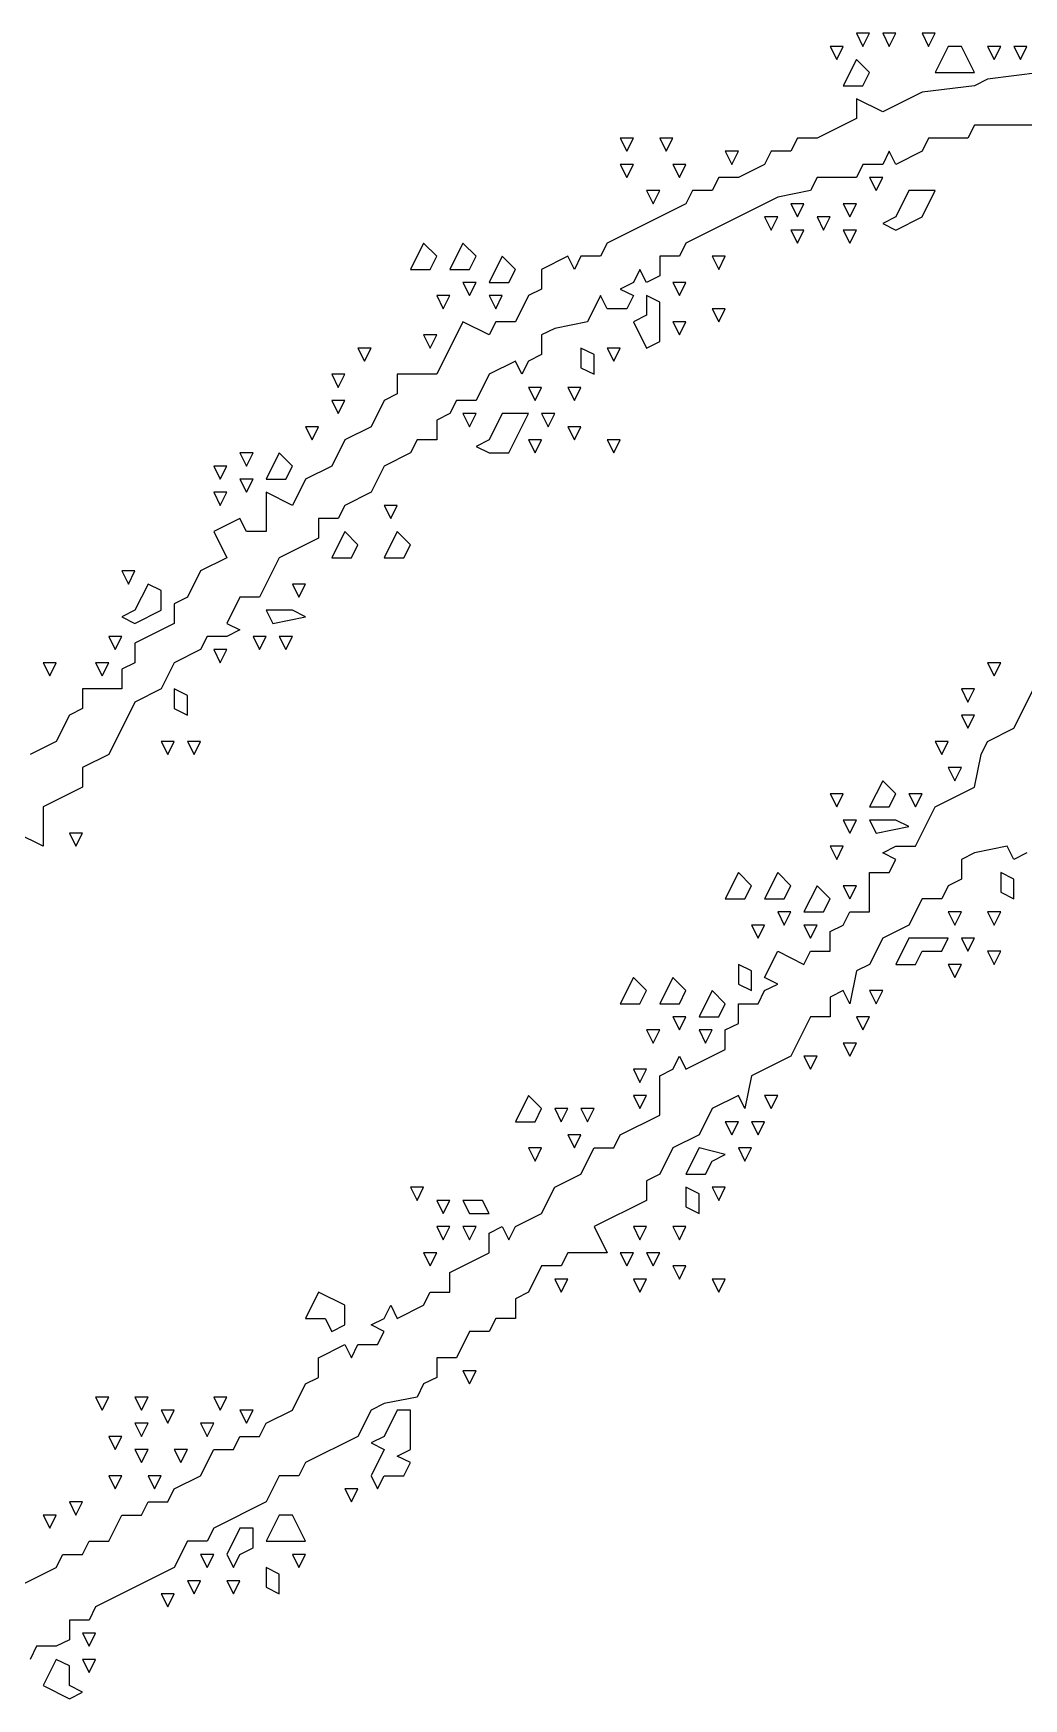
# Model space of a CAD drawing. Extents: x 2 to 124, y 0 to 170.
# Drawn here: x 17.67 to 29.82, y 148.27 to 168.71 of the extents above; entities that cross this region are included whole.
import ezdxf

# ---------------------------------------------------------------- set-up
doc = ezdxf.new("R2010")
doc.units = 0
doc.layers.add('Layer0', color=7, linetype='Continuous')

msp = doc.modelspace()

# ---------------------------------------------------------------- linework, layer by layer
at = {"layer": 'Layer0', "color": 5, "linetype": 'CONTINUOUS'}
for p, q in [((27.76989, 168.7121, 0.1), (27.85038, 168.5511, 0.1)), ((27.93087, 168.7121, 0.1), (27.76989, 168.7121, 0.1)), ((27.85038, 168.5511, 0.1), (27.93087, 168.7121, 0.1)), ((28.09186, 168.7121, 0.1), (28.17235, 168.5511, 0.1)), ((28.25284, 168.7121, 0.1), (28.09186, 168.7121, 0.1)), ((28.17235, 168.5511, 0.1), (28.25284, 168.7121, 0.1)), ((28.57481, 168.7121, 0.1), (28.6553, 168.5511, 0.1)), ((28.7358, 168.7121, 0.1), (28.57481, 168.7121, 0.1)), ((28.6553, 168.5511, 0.1), (28.7358, 168.7121, 0.1)), ((27.44792, 168.5511, 0.1), (27.52841, 168.3902, 0.1)), ((27.6089, 168.5511, 0.1), (27.44792, 168.5511, 0.1)), ((27.52841, 168.3902, 0.1), (27.6089, 168.5511, 0.1)), ((28.89678, 168.5511, 0.1), (28.7358, 168.2292, 0.1)), ((29.05777, 168.5511, 0.1), (28.89678, 168.5511, 0.1)), ((29.21875, 168.2292, 0.1), (29.05777, 168.5511, 0.1)), ((29.37973, 168.5511, 0.1), (29.46023, 168.3902, 0.1)), ((29.54072, 168.5511, 0.1), (29.37973, 168.5511, 0.1)), ((29.46023, 168.3902, 0.1), (29.54072, 168.5511, 0.1)), ((29.7017, 168.5511, 0.1), (29.7822, 168.3902, 0.1)), ((29.86269, 168.5511, 0.1), (29.7017, 168.5511, 0.1)), ((29.7822, 168.3902, 0.1), (29.86269, 168.5511, 0.1)), ((27.76989, 168.3902, 0.1), (27.6089, 168.0682, 0.1)), ((27.93087, 168.2292, 0.1), (27.76989, 168.3902, 0.1)), ((27.6089, 168.0682, 0.1), (27.85038, 168.0682, 0.1)), ((27.85038, 168.0682, 0.1), (27.93087, 168.2292, 0.1)), ((29.21875, 168.0682, 0.1), (28.57481, 167.9877, 0.1)), ((28.7358, 168.2292, 0.1), (29.21875, 168.2292, 0.1)), ((29.37973, 168.1487, 0.1), (29.21875, 168.0682, 0.1)), ((30.02367, 168.2292, 0.1), (29.37973, 168.1487, 0.1)), ((28.09186, 167.7462, 0.1), (27.76989, 167.9072, 0.1)), ((27.76989, 167.9072, 0.1), (27.76989, 167.6657, 0.1)), ((28.57481, 167.9877, 0.1), (28.09186, 167.7462, 0.1)), ((27.76989, 167.6657, 0.1), (27.28693, 167.4242, 0.1)), ((29.21875, 167.5852, 0.1), (29.13826, 167.4242, 0.1)), ((30.18466, 167.5852, 0.1), (29.21875, 167.5852, 0.1)), ((24.87216, 167.4242, 0.1), (24.95265, 167.2633, 0.1)), ((25.03314, 167.4242, 0.1), (24.87216, 167.4242, 0.1)), ((24.95265, 167.2633, 0.1), (25.03314, 167.4242, 0.1)), ((25.35511, 167.4242, 0.1), (25.43561, 167.2633, 0.1)), ((25.5161, 167.4242, 0.1), (25.35511, 167.4242, 0.1)), ((25.43561, 167.2633, 0.1), (25.5161, 167.4242, 0.1)), ((26.16004, 167.2633, 0.1), (26.24053, 167.1023, 0.1)), ((26.32102, 167.2633, 0.1), (26.16004, 167.2633, 0.1)), ((26.24053, 167.1023, 0.1), (26.32102, 167.2633, 0.1)), ((26.72348, 167.2633, 0.1), (26.64299, 167.1023, 0.1)), ((26.96496, 167.2633, 0.1), (26.72348, 167.2633, 0.1)), ((27.04545, 167.4242, 0.1), (26.96496, 167.2633, 0.1)), ((27.28693, 167.4242, 0.1), (27.04545, 167.4242, 0.1)), ((28.17235, 167.2633, 0.1), (28.09186, 167.1023, 0.1)), ((28.25284, 167.1023, 0.1), (28.17235, 167.2633, 0.1)), ((28.57481, 167.2633, 0.1), (28.25284, 167.1023, 0.1)), ((28.6553, 167.4242, 0.1), (28.57481, 167.2633, 0.1)), ((29.13826, 167.4242, 0.1), (28.6553, 167.4242, 0.1)), ((24.87216, 167.1023, 0.1), (24.95265, 166.9413, 0.1)), ((25.03314, 167.1023, 0.1), (24.87216, 167.1023, 0.1)), ((24.95265, 166.9413, 0.1), (25.03314, 167.1023, 0.1)), ((25.5161, 167.1023, 0.1), (25.59659, 166.9413, 0.1)), ((25.67708, 167.1023, 0.1), (25.5161, 167.1023, 0.1)), ((25.59659, 166.9413, 0.1), (25.67708, 167.1023, 0.1)), ((26.64299, 167.1023, 0.1), (26.32102, 166.9413, 0.1)), ((27.85038, 167.1023, 0.1), (27.76989, 166.9413, 0.1)), ((28.09186, 167.1023, 0.1), (27.85038, 167.1023, 0.1)), ((26.07955, 166.9413, 0.1), (25.99905, 166.7803, 0.1)), ((26.32102, 166.9413, 0.1), (26.07955, 166.9413, 0.1)), ((27.28693, 166.9413, 0.1), (27.20644, 166.7803, 0.1)), ((27.76989, 166.9413, 0.1), (27.28693, 166.9413, 0.1)), ((27.93087, 166.9413, 0.1), (28.01136, 166.7803, 0.1)), ((28.09186, 166.9413, 0.1), (27.93087, 166.9413, 0.1)), ((28.01136, 166.7803, 0.1), (28.09186, 166.9413, 0.1)), ((25.19413, 166.7803, 0.1), (25.27462, 166.6193, 0.1)), ((25.35511, 166.7803, 0.1), (25.19413, 166.7803, 0.1)), ((25.27462, 166.6193, 0.1), (25.35511, 166.7803, 0.1)), ((25.75758, 166.7803, 0.1), (25.67708, 166.6193, 0.1)), ((26.80398, 166.6998, 0.1), (25.67708, 166.1364, 0.1)), ((25.99905, 166.7803, 0.1), (25.75758, 166.7803, 0.1)), ((27.20644, 166.7803, 0.1), (26.80398, 166.6998, 0.1)), ((28.41383, 166.7803, 0.1), (28.25284, 166.4583, 0.1)), ((28.7358, 166.7803, 0.1), (28.41383, 166.7803, 0.1)), ((28.57481, 166.4583, 0.1), (28.7358, 166.7803, 0.1)), ((25.67708, 166.6193, 0.1), (24.71117, 166.1364, 0.1)), ((26.64299, 166.4583, 0.1), (26.72348, 166.2973, 0.1)), ((26.80398, 166.4583, 0.1), (26.64299, 166.4583, 0.1)), ((26.72348, 166.2973, 0.1), (26.80398, 166.4583, 0.1)), ((26.96496, 166.6193, 0.1), (27.04545, 166.4583, 0.1)), ((27.12595, 166.6193, 0.1), (26.96496, 166.6193, 0.1)), ((27.04545, 166.4583, 0.1), (27.12595, 166.6193, 0.1)), ((27.28693, 166.4583, 0.1), (27.36742, 166.2973, 0.1)), ((27.44792, 166.4583, 0.1), (27.28693, 166.4583, 0.1)), ((27.36742, 166.2973, 0.1), (27.44792, 166.4583, 0.1)), ((27.6089, 166.6193, 0.1), (27.68939, 166.4583, 0.1)), ((27.76989, 166.6193, 0.1), (27.6089, 166.6193, 0.1)), ((27.68939, 166.4583, 0.1), (27.76989, 166.6193, 0.1)), ((28.25284, 166.4583, 0.1), (28.09186, 166.3778, 0.1)), ((28.25284, 166.2973, 0.1), (28.57481, 166.4583, 0.1)), ((26.96496, 166.2973, 0.1), (27.04545, 166.1364, 0.1)), ((27.12595, 166.2973, 0.1), (26.96496, 166.2973, 0.1)), ((27.04545, 166.1364, 0.1), (27.12595, 166.2973, 0.1)), ((27.6089, 166.2973, 0.1), (27.68939, 166.1364, 0.1)), ((27.76989, 166.2973, 0.1), (27.6089, 166.2973, 0.1)), ((27.68939, 166.1364, 0.1), (27.76989, 166.2973, 0.1)), ((28.09186, 166.3778, 0.1), (28.25284, 166.2973, 0.1)), ((22.45739, 166.1364, 0.1), (22.2964, 165.8144, 0.1)), ((22.61837, 165.9754, 0.1), (22.45739, 166.1364, 0.1)), ((22.94034, 166.1364, 0.1), (22.77936, 165.8144, 0.1)), ((23.10133, 165.9754, 0.1), (22.94034, 166.1364, 0.1)), ((24.71117, 166.1364, 0.1), (24.63068, 165.9754, 0.1)), ((25.67708, 166.1364, 0.1), (25.59659, 165.9754, 0.1)), ((22.2964, 165.8144, 0.1), (22.53788, 165.8144, 0.1)), ((22.53788, 165.8144, 0.1), (22.61837, 165.9754, 0.1)), ((22.77936, 165.8144, 0.1), (23.02083, 165.8144, 0.1)), ((23.02083, 165.8144, 0.1), (23.10133, 165.9754, 0.1)), ((23.4233, 165.9754, 0.1), (23.26231, 165.6534, 0.1)), ((23.58428, 165.8144, 0.1), (23.4233, 165.9754, 0.1)), ((23.50379, 165.6534, 0.1), (23.58428, 165.8144, 0.1)), ((24.22822, 165.9754, 0.1), (23.90625, 165.8144, 0.1)), ((23.90625, 165.8144, 0.1), (23.90625, 165.5729, 0.1)), ((24.30871, 165.8144, 0.1), (24.22822, 165.9754, 0.1)), ((24.3892, 165.9754, 0.1), (24.30871, 165.8144, 0.1)), ((24.63068, 165.9754, 0.1), (24.3892, 165.9754, 0.1)), ((25.11364, 165.8144, 0.1), (25.03314, 165.6534, 0.1)), ((25.19413, 165.6534, 0.1), (25.11364, 165.8144, 0.1)), ((25.59659, 165.9754, 0.1), (25.35511, 165.9754, 0.1)), ((25.35511, 165.9754, 0.1), (25.35511, 165.7339, 0.1)), ((25.99905, 165.9754, 0.1), (26.07955, 165.8144, 0.1)), ((26.16004, 165.9754, 0.1), (25.99905, 165.9754, 0.1)), ((26.07955, 165.8144, 0.1), (26.16004, 165.9754, 0.1)), ((22.94034, 165.6534, 0.1), (23.02083, 165.4924, 0.1)), ((23.10133, 165.6534, 0.1), (22.94034, 165.6534, 0.1)), ((23.02083, 165.4924, 0.1), (23.10133, 165.6534, 0.1)), ((23.26231, 165.6534, 0.1), (23.50379, 165.6534, 0.1)), ((25.03314, 165.6534, 0.1), (24.87216, 165.5729, 0.1)), ((25.35511, 165.7339, 0.1), (25.19413, 165.6534, 0.1)), ((25.5161, 165.6534, 0.1), (25.59659, 165.4924, 0.1)), ((25.67708, 165.6534, 0.1), (25.5161, 165.6534, 0.1)), ((25.59659, 165.4924, 0.1), (25.67708, 165.6534, 0.1)), ((22.61837, 165.4924, 0.1), (22.69886, 165.3314, 0.1)), ((22.77936, 165.4924, 0.1), (22.61837, 165.4924, 0.1)), ((22.69886, 165.3314, 0.1), (22.77936, 165.4924, 0.1)), ((23.26231, 165.4924, 0.1), (23.3428, 165.3314, 0.1)), ((23.4233, 165.4924, 0.1), (23.26231, 165.4924, 0.1)), ((23.3428, 165.3314, 0.1), (23.4233, 165.4924, 0.1)), ((23.74527, 165.4924, 0.1), (23.58428, 165.1705, 0.1)), ((23.90625, 165.5729, 0.1), (23.74527, 165.4924, 0.1)), ((24.63068, 165.4924, 0.1), (24.4697, 165.1705, 0.1)), ((24.71117, 165.3314, 0.1), (24.63068, 165.4924, 0.1)), ((24.87216, 165.5729, 0.1), (25.03314, 165.4924, 0.1)), ((25.03314, 165.4924, 0.1), (24.95265, 165.3314, 0.1)), ((25.19413, 165.4924, 0.1), (25.19413, 165.2509, 0.1)), ((25.35511, 165.4119, 0.1), (25.19413, 165.4924, 0.1)), ((25.35511, 164.929, 0.1), (25.35511, 165.4119, 0.1)), ((24.95265, 165.3314, 0.1), (24.71117, 165.3314, 0.1)), ((25.19413, 165.2509, 0.1), (25.03314, 165.1705, 0.1)), ((25.99905, 165.3314, 0.1), (26.07955, 165.1705, 0.1)), ((26.16004, 165.3314, 0.1), (25.99905, 165.3314, 0.1)), ((26.07955, 165.1705, 0.1), (26.16004, 165.3314, 0.1)), ((22.45739, 165.0095, 0.1), (22.53788, 164.8485, 0.1)), ((22.61837, 165.0095, 0.1), (22.45739, 165.0095, 0.1)), ((22.53788, 164.8485, 0.1), (22.61837, 165.0095, 0.1)), ((22.94034, 165.1705, 0.1), (22.61837, 164.5265, 0.1)), ((23.26231, 165.0095, 0.1), (22.94034, 165.1705, 0.1)), ((23.3428, 165.1705, 0.1), (23.26231, 165.0095, 0.1)), ((23.58428, 165.1705, 0.1), (23.3428, 165.1705, 0.1)), ((24.06723, 165.09, 0.1), (23.90625, 165.0095, 0.1)), ((23.90625, 165.0095, 0.1), (23.90625, 164.768, 0.1)), ((24.4697, 165.1705, 0.1), (24.06723, 165.09, 0.1)), ((25.03314, 165.1705, 0.1), (25.19413, 164.8485, 0.1)), ((25.5161, 165.1705, 0.1), (25.59659, 165.0095, 0.1)), ((25.67708, 165.1705, 0.1), (25.5161, 165.1705, 0.1)), ((25.59659, 165.0095, 0.1), (25.67708, 165.1705, 0.1)), ((21.65246, 164.8485, 0.1), (21.73295, 164.6875, 0.1)), ((21.81345, 164.8485, 0.1), (21.65246, 164.8485, 0.1)), ((21.73295, 164.6875, 0.1), (21.81345, 164.8485, 0.1)), ((24.3892, 164.8485, 0.1), (24.3892, 164.607, 0.1)), ((24.55019, 164.768, 0.1), (24.3892, 164.8485, 0.1)), ((24.71117, 164.8485, 0.1), (24.79167, 164.6875, 0.1)), ((24.87216, 164.8485, 0.1), (24.71117, 164.8485, 0.1)), ((24.79167, 164.6875, 0.1), (24.87216, 164.8485, 0.1)), ((25.19413, 164.8485, 0.1), (25.35511, 164.929, 0.1)), ((23.58428, 164.6875, 0.1), (23.26231, 164.5265, 0.1)), ((23.66477, 164.5265, 0.1), (23.58428, 164.6875, 0.1)), ((23.74527, 164.6875, 0.1), (23.66477, 164.5265, 0.1)), ((23.90625, 164.768, 0.1), (23.74527, 164.6875, 0.1)), ((24.3892, 164.607, 0.1), (24.55019, 164.5265, 0.1)), ((24.55019, 164.5265, 0.1), (24.55019, 164.768, 0.1)), ((21.33049, 164.5265, 0.1), (21.41098, 164.3655, 0.1)), ((21.49148, 164.5265, 0.1), (21.33049, 164.5265, 0.1)), ((21.41098, 164.3655, 0.1), (21.49148, 164.5265, 0.1)), ((22.61837, 164.5265, 0.1), (22.13542, 164.5265, 0.1)), ((22.13542, 164.5265, 0.1), (22.13542, 164.285, 0.1)), ((23.26231, 164.5265, 0.1), (23.10133, 164.2045, 0.1)), ((21.33049, 164.2045, 0.1), (21.41098, 164.0436, 0.1)), ((21.49148, 164.2045, 0.1), (21.33049, 164.2045, 0.1)), ((21.41098, 164.0436, 0.1), (21.49148, 164.2045, 0.1)), ((21.97443, 164.2045, 0.1), (21.81345, 163.8826, 0.1)), ((22.13542, 164.285, 0.1), (21.97443, 164.2045, 0.1)), ((22.85985, 164.2045, 0.1), (22.77936, 164.0436, 0.1)), ((23.10133, 164.2045, 0.1), (22.85985, 164.2045, 0.1)), ((23.74527, 164.3655, 0.1), (23.82576, 164.2045, 0.1)), ((23.90625, 164.3655, 0.1), (23.74527, 164.3655, 0.1)), ((23.82576, 164.2045, 0.1), (23.90625, 164.3655, 0.1)), ((24.22822, 164.3655, 0.1), (24.30871, 164.2045, 0.1)), ((24.3892, 164.3655, 0.1), (24.22822, 164.3655, 0.1)), ((24.30871, 164.2045, 0.1), (24.3892, 164.3655, 0.1)), ((22.77936, 164.0436, 0.1), (22.61837, 163.9631, 0.1)), ((22.94034, 164.0436, 0.1), (23.02083, 163.8826, 0.1)), ((23.10133, 164.0436, 0.1), (22.94034, 164.0436, 0.1)), ((23.02083, 163.8826, 0.1), (23.10133, 164.0436, 0.1)), ((23.4233, 164.0436, 0.1), (23.26231, 163.7216, 0.1)), ((23.74527, 164.0436, 0.1), (23.4233, 164.0436, 0.1)), ((23.50379, 163.5606, 0.1), (23.74527, 164.0436, 0.1)), ((23.90625, 164.0436, 0.1), (23.98674, 163.8826, 0.1)), ((24.06723, 164.0436, 0.1), (23.90625, 164.0436, 0.1)), ((23.98674, 163.8826, 0.1), (24.06723, 164.0436, 0.1)), ((21.00852, 163.8826, 0.1), (21.08902, 163.7216, 0.1)), ((21.16951, 163.8826, 0.1), (21.00852, 163.8826, 0.1)), ((21.08902, 163.7216, 0.1), (21.16951, 163.8826, 0.1)), ((21.81345, 163.8826, 0.1), (21.49148, 163.7216, 0.1)), ((22.61837, 163.9631, 0.1), (22.61837, 163.7216, 0.1)), ((24.22822, 163.8826, 0.1), (24.30871, 163.7216, 0.1)), ((24.3892, 163.8826, 0.1), (24.22822, 163.8826, 0.1)), ((24.30871, 163.7216, 0.1), (24.3892, 163.8826, 0.1)), ((21.49148, 163.7216, 0.1), (21.33049, 163.3996, 0.1)), ((22.37689, 163.7216, 0.1), (22.2964, 163.5606, 0.1)), ((22.61837, 163.7216, 0.1), (22.37689, 163.7216, 0.1)), ((23.26231, 163.7216, 0.1), (23.10133, 163.6411, 0.1)), ((23.10133, 163.6411, 0.1), (23.26231, 163.5606, 0.1)), ((23.74527, 163.7216, 0.1), (23.82576, 163.5606, 0.1)), ((23.90625, 163.7216, 0.1), (23.74527, 163.7216, 0.1)), ((23.82576, 163.5606, 0.1), (23.90625, 163.7216, 0.1)), ((24.71117, 163.7216, 0.1), (24.79167, 163.5606, 0.1)), ((24.87216, 163.7216, 0.1), (24.71117, 163.7216, 0.1)), ((24.79167, 163.5606, 0.1), (24.87216, 163.7216, 0.1)), ((19.88163, 163.3996, 0.1), (19.96212, 163.2386, 0.1)), ((20.04261, 163.3996, 0.1), (19.88163, 163.3996, 0.1)), ((19.96212, 163.2386, 0.1), (20.04261, 163.3996, 0.1)), ((20.2036, 163.5606, 0.1), (20.28409, 163.3996, 0.1)), ((20.36458, 163.5606, 0.1), (20.2036, 163.5606, 0.1)), ((20.28409, 163.3996, 0.1), (20.36458, 163.5606, 0.1)), ((20.68655, 163.5606, 0.1), (20.52557, 163.2386, 0.1)), ((20.84754, 163.3996, 0.1), (20.68655, 163.5606, 0.1)), ((20.76705, 163.2386, 0.1), (20.84754, 163.3996, 0.1)), ((21.33049, 163.3996, 0.1), (21.00852, 163.2386, 0.1)), ((21.97443, 163.3996, 0.1), (21.81345, 163.0777, 0.1)), ((22.2964, 163.5606, 0.1), (21.97443, 163.3996, 0.1)), ((23.26231, 163.5606, 0.1), (23.50379, 163.5606, 0.1)), ((20.2036, 163.2386, 0.1), (20.28409, 163.0777, 0.1)), ((20.36458, 163.2386, 0.1), (20.2036, 163.2386, 0.1)), ((20.28409, 163.0777, 0.1), (20.36458, 163.2386, 0.1)), ((20.52557, 163.2386, 0.1), (20.76705, 163.2386, 0.1)), ((21.00852, 163.2386, 0.1), (20.84754, 162.9167, 0.1)), ((19.88163, 163.0777, 0.1), (19.96212, 162.9167, 0.1)), ((20.04261, 163.0777, 0.1), (19.88163, 163.0777, 0.1)), ((19.96212, 162.9167, 0.1), (20.04261, 163.0777, 0.1)), ((20.84754, 162.9167, 0.1), (20.52557, 163.0777, 0.1)), ((20.52557, 163.0777, 0.1), (20.52557, 162.5947, 0.1)), ((21.81345, 163.0777, 0.1), (21.49148, 162.9167, 0.1)), ((20.2036, 162.7557, 0.1), (19.88163, 162.5947, 0.1)), ((20.28409, 162.5947, 0.1), (20.2036, 162.7557, 0.1)), ((21.41098, 162.7557, 0.1), (21.16951, 162.7557, 0.1)), ((21.16951, 162.7557, 0.1), (21.16951, 162.5142, 0.1)), ((21.49148, 162.9167, 0.1), (21.41098, 162.7557, 0.1)), ((21.97443, 162.9167, 0.1), (22.05492, 162.7557, 0.1)), ((22.13542, 162.9167, 0.1), (21.97443, 162.9167, 0.1)), ((22.05492, 162.7557, 0.1), (22.13542, 162.9167, 0.1)), ((19.88163, 162.5947, 0.1), (20.04261, 162.2727, 0.1)), ((20.52557, 162.5947, 0.1), (20.28409, 162.5947, 0.1)), ((21.49148, 162.5947, 0.1), (21.33049, 162.2727, 0.1)), ((21.65246, 162.4337, 0.1), (21.49148, 162.5947, 0.1)), ((22.13542, 162.5947, 0.1), (21.97443, 162.2727, 0.1)), ((22.2964, 162.4337, 0.1), (22.13542, 162.5947, 0.1)), ((21.16951, 162.5142, 0.1), (20.68655, 162.2727, 0.1)), ((21.57197, 162.2727, 0.1), (21.65246, 162.4337, 0.1)), ((22.21591, 162.2727, 0.1), (22.2964, 162.4337, 0.1)), ((20.04261, 162.2727, 0.1), (19.72064, 162.1117, 0.1)), ((20.68655, 162.2727, 0.1), (20.44508, 161.7898, 0.1)), ((21.33049, 162.2727, 0.1), (21.57197, 162.2727, 0.1)), ((21.97443, 162.2727, 0.1), (22.21591, 162.2727, 0.1)), ((18.75473, 162.1117, 0.1), (18.83523, 161.9508, 0.1)), ((18.91572, 162.1117, 0.1), (18.75473, 162.1117, 0.1)), ((18.83523, 161.9508, 0.1), (18.91572, 162.1117, 0.1)), ((19.0767, 161.9508, 0.1), (18.91572, 161.6288, 0.1)), ((19.23769, 161.8703, 0.1), (19.0767, 161.9508, 0.1)), ((19.72064, 162.1117, 0.1), (19.55966, 161.7898, 0.1)), ((20.84754, 161.9508, 0.1), (20.92803, 161.7898, 0.1)), ((21.00852, 161.9508, 0.1), (20.84754, 161.9508, 0.1)), ((20.92803, 161.7898, 0.1), (21.00852, 161.9508, 0.1)), ((19.23769, 161.6288, 0.1), (19.23769, 161.8703, 0.1)), ((19.55966, 161.7898, 0.1), (19.39867, 161.7093, 0.1)), ((20.2036, 161.7898, 0.1), (20.04261, 161.4678, 0.1)), ((20.44508, 161.7898, 0.1), (20.2036, 161.7898, 0.1)), ((18.91572, 161.6288, 0.1), (18.75473, 161.5483, 0.1)), ((18.75473, 161.5483, 0.1), (18.91572, 161.4678, 0.1)), ((18.91572, 161.4678, 0.1), (19.23769, 161.6288, 0.1)), ((19.39867, 161.7093, 0.1), (19.39867, 161.4678, 0.1)), ((20.52557, 161.6288, 0.1), (20.60606, 161.4678, 0.1)), ((20.84754, 161.6288, 0.1), (20.52557, 161.6288, 0.1)), ((20.60606, 161.4678, 0.1), (21.00852, 161.5483, 0.1)), ((21.00852, 161.5483, 0.1), (20.84754, 161.6288, 0.1)), ((19.39867, 161.4678, 0.1), (18.91572, 161.2263, 0.1)), ((20.04261, 161.4678, 0.1), (20.2036, 161.3873, 0.1)), ((20.2036, 161.3873, 0.1), (20.04261, 161.3068, 0.1)), ((18.59375, 161.3068, 0.1), (18.67424, 161.1458, 0.1)), ((18.75473, 161.3068, 0.1), (18.59375, 161.3068, 0.1)), ((18.67424, 161.1458, 0.1), (18.75473, 161.3068, 0.1)), ((18.91572, 161.2263, 0.1), (18.91572, 160.9848, 0.1)), ((19.72064, 161.1458, 0.1), (19.39867, 160.9848, 0.1)), ((19.80114, 161.3068, 0.1), (19.72064, 161.1458, 0.1)), ((20.04261, 161.3068, 0.1), (19.80114, 161.3068, 0.1)), ((19.88163, 161.1458, 0.1), (19.96212, 160.9848, 0.1)), ((20.04261, 161.1458, 0.1), (19.88163, 161.1458, 0.1)), ((19.96212, 160.9848, 0.1), (20.04261, 161.1458, 0.1)), ((20.36458, 161.3068, 0.1), (20.44508, 161.1458, 0.1)), ((20.52557, 161.3068, 0.1), (20.36458, 161.3068, 0.1)), ((20.44508, 161.1458, 0.1), (20.52557, 161.3068, 0.1)), ((20.68655, 161.3068, 0.1), (20.76705, 161.1458, 0.1)), ((20.84754, 161.3068, 0.1), (20.68655, 161.3068, 0.1)), ((20.76705, 161.1458, 0.1), (20.84754, 161.3068, 0.1)), ((17.78883, 160.9848, 0.1), (17.86932, 160.8239, 0.1)), ((17.94981, 160.9848, 0.1), (17.78883, 160.9848, 0.1)), ((17.86932, 160.8239, 0.1), (17.94981, 160.9848, 0.1)), ((18.43277, 160.9848, 0.1), (18.51326, 160.8239, 0.1)), ((18.59375, 160.9848, 0.1), (18.43277, 160.9848, 0.1)), ((18.51326, 160.8239, 0.1), (18.59375, 160.9848, 0.1)), ((18.91572, 160.9848, 0.1), (18.75473, 160.9044, 0.1)), ((18.75473, 160.9044, 0.1), (18.75473, 160.6629, 0.1)), ((19.39867, 160.9848, 0.1), (19.23769, 160.6629, 0.1)), ((29.37973, 160.9848, 0.1), (29.46023, 160.8239, 0.1)), ((29.54072, 160.9848, 0.1), (29.37973, 160.9848, 0.1)), ((29.46023, 160.8239, 0.1), (29.54072, 160.9848, 0.1)), ((29.7017, 160.1799, 0.1), (30.02367, 160.8239, 0.1)), ((18.75473, 160.6629, 0.1), (18.27178, 160.6629, 0.1)), ((18.27178, 160.6629, 0.1), (18.27178, 160.4214, 0.1)), ((18.91572, 160.5019, 0.1), (18.59375, 159.858, 0.1)), ((19.23769, 160.6629, 0.1), (18.91572, 160.5019, 0.1)), ((19.39867, 160.6629, 0.1), (19.39867, 160.4214, 0.1)), ((19.55966, 160.5824, 0.1), (19.39867, 160.6629, 0.1)), ((19.55966, 160.3409, 0.1), (19.55966, 160.5824, 0.1)), ((29.05777, 160.6629, 0.1), (29.13826, 160.5019, 0.1)), ((29.21875, 160.6629, 0.1), (29.05777, 160.6629, 0.1)), ((29.13826, 160.5019, 0.1), (29.21875, 160.6629, 0.1)), ((18.1108, 160.3409, 0.1), (17.94981, 160.0189, 0.1)), ((18.27178, 160.4214, 0.1), (18.1108, 160.3409, 0.1)), ((19.39867, 160.4214, 0.1), (19.55966, 160.3409, 0.1)), ((29.05777, 160.3409, 0.1), (29.13826, 160.1799, 0.1)), ((29.21875, 160.3409, 0.1), (29.05777, 160.3409, 0.1)), ((29.13826, 160.1799, 0.1), (29.21875, 160.3409, 0.1)), ((29.37973, 160.0189, 0.1), (29.7017, 160.1799, 0.1)), ((17.94981, 160.0189, 0.1), (17.62784, 159.858, 0.1)), ((19.23769, 160.0189, 0.1), (19.31818, 159.858, 0.1)), ((19.39867, 160.0189, 0.1), (19.23769, 160.0189, 0.1)), ((19.31818, 159.858, 0.1), (19.39867, 160.0189, 0.1)), ((19.55966, 160.0189, 0.1), (19.64015, 159.858, 0.1)), ((19.72064, 160.0189, 0.1), (19.55966, 160.0189, 0.1)), ((19.64015, 159.858, 0.1), (19.72064, 160.0189, 0.1)), ((28.7358, 160.0189, 0.1), (28.81629, 159.858, 0.1)), ((28.89678, 160.0189, 0.1), (28.7358, 160.0189, 0.1)), ((28.81629, 159.858, 0.1), (28.89678, 160.0189, 0.1)), ((29.29924, 159.858, 0.1), (29.37973, 160.0189, 0.1)), ((18.59375, 159.858, 0.1), (18.27178, 159.697, 0.1)), ((18.27178, 159.697, 0.1), (18.27178, 159.4555, 0.1)), ((28.89678, 159.697, 0.1), (28.97727, 159.536, 0.1)), ((29.05777, 159.697, 0.1), (28.89678, 159.697, 0.1)), ((28.97727, 159.536, 0.1), (29.05777, 159.697, 0.1)), ((29.21875, 159.4555, 0.1), (29.29924, 159.858, 0.1)), ((28.09186, 159.536, 0.1), (27.93087, 159.214, 0.1)), ((28.25284, 159.375, 0.1), (28.09186, 159.536, 0.1)), ((18.27178, 159.4555, 0.1), (17.78883, 159.214, 0.1)), ((27.44792, 159.375, 0.1), (27.52841, 159.214, 0.1)), ((27.6089, 159.375, 0.1), (27.44792, 159.375, 0.1)), ((27.52841, 159.214, 0.1), (27.6089, 159.375, 0.1)), ((28.17235, 159.214, 0.1), (28.25284, 159.375, 0.1)), ((28.41383, 159.375, 0.1), (28.49432, 159.214, 0.1)), ((28.57481, 159.375, 0.1), (28.41383, 159.375, 0.1)), ((28.49432, 159.214, 0.1), (28.57481, 159.375, 0.1)), ((28.7358, 159.214, 0.1), (29.21875, 159.4555, 0.1)), ((17.78883, 159.214, 0.1), (17.78883, 158.7311, 0.1)), ((27.93087, 159.214, 0.1), (28.17235, 159.214, 0.1)), ((28.49432, 158.7311, 0.1), (28.7358, 159.214, 0.1)), ((17.78883, 158.7311, 0.1), (17.46686, 158.892, 0.1)), ((18.1108, 158.892, 0.1), (18.19129, 158.7311, 0.1)), ((18.27178, 158.892, 0.1), (18.1108, 158.892, 0.1)), ((18.19129, 158.7311, 0.1), (18.27178, 158.892, 0.1)), ((27.6089, 159.053, 0.1), (27.68939, 158.892, 0.1)), ((27.76989, 159.053, 0.1), (27.6089, 159.053, 0.1)), ((27.68939, 158.892, 0.1), (27.76989, 159.053, 0.1)), ((27.93087, 159.053, 0.1), (28.01136, 158.892, 0.1)), ((28.25284, 159.053, 0.1), (27.93087, 159.053, 0.1)), ((28.01136, 158.892, 0.1), (28.41383, 158.9725, 0.1)), ((28.41383, 158.9725, 0.1), (28.25284, 159.053, 0.1)), ((27.44792, 158.7311, 0.1), (27.52841, 158.5701, 0.1)), ((27.6089, 158.7311, 0.1), (27.44792, 158.7311, 0.1)), ((27.52841, 158.5701, 0.1), (27.6089, 158.7311, 0.1)), ((28.09186, 158.6506, 0.1), (28.25284, 158.7311, 0.1)), ((28.25284, 158.7311, 0.1), (28.49432, 158.7311, 0.1)), ((29.62121, 158.7311, 0.1), (29.21875, 158.6506, 0.1)), ((29.7017, 158.5701, 0.1), (29.62121, 158.7311, 0.1)), ((28.25284, 158.5701, 0.1), (28.09186, 158.6506, 0.1)), ((28.17235, 158.4091, 0.1), (28.25284, 158.5701, 0.1)), ((29.21875, 158.6506, 0.1), (29.05777, 158.5701, 0.1)), ((29.05777, 158.5701, 0.1), (29.05777, 158.3286, 0.1)), ((29.86269, 158.6506, 0.1), (29.7017, 158.5701, 0.1)), ((26.32102, 158.4091, 0.1), (26.16004, 158.0871, 0.1)), ((26.48201, 158.2481, 0.1), (26.32102, 158.4091, 0.1)), ((26.40152, 158.0871, 0.1), (26.48201, 158.2481, 0.1)), ((26.80398, 158.4091, 0.1), (26.64299, 158.0871, 0.1)), ((26.96496, 158.2481, 0.1), (26.80398, 158.4091, 0.1)), ((26.88447, 158.0871, 0.1), (26.96496, 158.2481, 0.1)), ((27.28693, 158.2481, 0.1), (27.12595, 157.9261, 0.1)), ((27.44792, 158.0871, 0.1), (27.28693, 158.2481, 0.1)), ((27.6089, 158.2481, 0.1), (27.68939, 158.0871, 0.1)), ((27.76989, 158.2481, 0.1), (27.6089, 158.2481, 0.1)), ((27.68939, 158.0871, 0.1), (27.76989, 158.2481, 0.1)), ((27.93087, 157.9261, 0.1), (27.93087, 158.4091, 0.1)), ((27.93087, 158.4091, 0.1), (28.17235, 158.4091, 0.1)), ((28.89678, 158.2481, 0.1), (28.81629, 158.0871, 0.1)), ((29.05777, 158.3286, 0.1), (28.89678, 158.2481, 0.1)), ((29.54072, 158.4091, 0.1), (29.54072, 158.1676, 0.1)), ((29.7017, 158.3286, 0.1), (29.54072, 158.4091, 0.1)), ((29.7017, 158.0871, 0.1), (29.7017, 158.3286, 0.1)), ((26.16004, 158.0871, 0.1), (26.40152, 158.0871, 0.1)), ((26.64299, 158.0871, 0.1), (26.88447, 158.0871, 0.1)), ((27.36742, 157.9261, 0.1), (27.44792, 158.0871, 0.1)), ((28.57481, 158.0871, 0.1), (28.41383, 157.7652, 0.1)), ((28.81629, 158.0871, 0.1), (28.57481, 158.0871, 0.1)), ((29.54072, 158.1676, 0.1), (29.7017, 158.0871, 0.1)), ((26.80398, 157.9261, 0.1), (26.88447, 157.7652, 0.1)), ((26.96496, 157.9261, 0.1), (26.80398, 157.9261, 0.1)), ((26.88447, 157.7652, 0.1), (26.96496, 157.9261, 0.1)), ((27.12595, 157.9261, 0.1), (27.36742, 157.9261, 0.1)), ((27.6089, 157.7652, 0.1), (27.68939, 157.9261, 0.1)), ((27.68939, 157.9261, 0.1), (27.93087, 157.9261, 0.1)), ((28.89678, 157.9261, 0.1), (28.97727, 157.7652, 0.1)), ((29.05777, 157.9261, 0.1), (28.89678, 157.9261, 0.1)), ((28.97727, 157.7652, 0.1), (29.05777, 157.9261, 0.1)), ((29.37973, 157.9261, 0.1), (29.46023, 157.7652, 0.1)), ((29.54072, 157.9261, 0.1), (29.37973, 157.9261, 0.1)), ((29.46023, 157.7652, 0.1), (29.54072, 157.9261, 0.1)), ((26.48201, 157.7652, 0.1), (26.5625, 157.6042, 0.1)), ((26.64299, 157.7652, 0.1), (26.48201, 157.7652, 0.1)), ((26.5625, 157.6042, 0.1), (26.64299, 157.7652, 0.1)), ((27.12595, 157.7652, 0.1), (27.20644, 157.6042, 0.1)), ((27.28693, 157.7652, 0.1), (27.12595, 157.7652, 0.1)), ((27.20644, 157.6042, 0.1), (27.28693, 157.7652, 0.1)), ((27.44792, 157.6847, 0.1), (27.6089, 157.7652, 0.1)), ((27.44792, 157.4432, 0.1), (27.44792, 157.6847, 0.1)), ((28.41383, 157.7652, 0.1), (28.09186, 157.6042, 0.1)), ((26.64299, 157.1212, 0.1), (26.80398, 157.4432, 0.1)), ((26.80398, 157.4432, 0.1), (27.12595, 157.2822, 0.1)), ((27.12595, 157.2822, 0.1), (27.20644, 157.4432, 0.1)), ((27.20644, 157.4432, 0.1), (27.44792, 157.4432, 0.1)), ((28.09186, 157.6042, 0.1), (27.93087, 157.2822, 0.1)), ((28.41383, 157.6042, 0.1), (28.25284, 157.2822, 0.1)), ((28.89678, 157.6042, 0.1), (28.41383, 157.6042, 0.1)), ((28.49432, 157.2822, 0.1), (28.57481, 157.4432, 0.1)), ((28.57481, 157.4432, 0.1), (28.81629, 157.4432, 0.1)), ((28.81629, 157.4432, 0.1), (28.89678, 157.6042, 0.1)), ((29.05777, 157.6042, 0.1), (29.13826, 157.4432, 0.1)), ((29.21875, 157.6042, 0.1), (29.05777, 157.6042, 0.1)), ((29.13826, 157.4432, 0.1), (29.21875, 157.6042, 0.1)), ((29.37973, 157.4432, 0.1), (29.46023, 157.2822, 0.1)), ((29.54072, 157.4432, 0.1), (29.37973, 157.4432, 0.1)), ((29.46023, 157.2822, 0.1), (29.54072, 157.4432, 0.1)), ((26.32102, 157.2822, 0.1), (26.32102, 157.0407, 0.1)), ((26.48201, 157.2017, 0.1), (26.32102, 157.2822, 0.1)), ((27.93087, 157.2822, 0.1), (27.76989, 157.2017, 0.1)), ((28.25284, 157.2822, 0.1), (28.49432, 157.2822, 0.1)), ((28.89678, 157.2822, 0.1), (28.97727, 157.1212, 0.1)), ((29.05777, 157.2822, 0.1), (28.89678, 157.2822, 0.1)), ((28.97727, 157.1212, 0.1), (29.05777, 157.2822, 0.1)), ((25.03314, 157.1212, 0.1), (24.87216, 156.7992, 0.1)), ((25.19413, 156.9602, 0.1), (25.03314, 157.1212, 0.1)), ((25.5161, 157.1212, 0.1), (25.35511, 156.7992, 0.1)), ((25.67708, 156.9602, 0.1), (25.5161, 157.1212, 0.1)), ((26.32102, 157.0407, 0.1), (26.48201, 156.9602, 0.1)), ((26.48201, 156.9602, 0.1), (26.48201, 157.2017, 0.1)), ((26.80398, 157.0407, 0.1), (26.64299, 157.1212, 0.1)), ((26.64299, 156.9602, 0.1), (26.80398, 157.0407, 0.1)), ((27.76989, 157.2017, 0.1), (27.68939, 156.7992, 0.1)), ((25.11364, 156.7992, 0.1), (25.19413, 156.9602, 0.1)), ((25.59659, 156.7992, 0.1), (25.67708, 156.9602, 0.1)), ((25.99905, 156.9602, 0.1), (25.83807, 156.6383, 0.1)), ((26.16004, 156.7992, 0.1), (25.99905, 156.9602, 0.1)), ((26.5625, 156.7992, 0.1), (26.64299, 156.9602, 0.1)), ((27.6089, 156.9602, 0.1), (27.44792, 156.8797, 0.1)), ((27.44792, 156.8797, 0.1), (27.44792, 156.6383, 0.1)), ((27.68939, 156.7992, 0.1), (27.6089, 156.9602, 0.1)), ((27.93087, 156.9602, 0.1), (28.01136, 156.7992, 0.1)), ((28.09186, 156.9602, 0.1), (27.93087, 156.9602, 0.1)), ((28.01136, 156.7992, 0.1), (28.09186, 156.9602, 0.1)), ((24.87216, 156.7992, 0.1), (25.11364, 156.7992, 0.1)), ((25.35511, 156.7992, 0.1), (25.59659, 156.7992, 0.1)), ((25.5161, 156.6383, 0.1), (25.59659, 156.4773, 0.1)), ((25.67708, 156.6383, 0.1), (25.5161, 156.6383, 0.1)), ((25.59659, 156.4773, 0.1), (25.67708, 156.6383, 0.1)), ((25.83807, 156.6383, 0.1), (26.07955, 156.6383, 0.1)), ((26.07955, 156.6383, 0.1), (26.16004, 156.7992, 0.1)), ((26.32102, 156.5578, 0.1), (26.32102, 156.7992, 0.1)), ((26.32102, 156.7992, 0.1), (26.5625, 156.7992, 0.1)), ((27.20644, 156.6383, 0.1), (26.96496, 156.1553, 0.1)), ((27.44792, 156.6383, 0.1), (27.20644, 156.6383, 0.1)), ((27.76989, 156.6383, 0.1), (27.85038, 156.4773, 0.1)), ((27.93087, 156.6383, 0.1), (27.76989, 156.6383, 0.1)), ((27.85038, 156.4773, 0.1), (27.93087, 156.6383, 0.1)), ((25.19413, 156.4773, 0.1), (25.27462, 156.3163, 0.1)), ((25.35511, 156.4773, 0.1), (25.19413, 156.4773, 0.1)), ((25.27462, 156.3163, 0.1), (25.35511, 156.4773, 0.1)), ((25.83807, 156.4773, 0.1), (25.91856, 156.3163, 0.1)), ((25.99905, 156.4773, 0.1), (25.83807, 156.4773, 0.1)), ((25.91856, 156.3163, 0.1), (25.99905, 156.4773, 0.1)), ((26.16004, 156.4773, 0.1), (26.32102, 156.5578, 0.1)), ((26.16004, 156.2358, 0.1), (26.16004, 156.4773, 0.1)), ((25.67708, 155.9943, 0.1), (26.16004, 156.2358, 0.1)), ((27.6089, 156.3163, 0.1), (27.68939, 156.1553, 0.1)), ((27.76989, 156.3163, 0.1), (27.6089, 156.3163, 0.1)), ((27.68939, 156.1553, 0.1), (27.76989, 156.3163, 0.1)), ((25.5161, 155.9943, 0.1), (25.59659, 156.1553, 0.1)), ((25.59659, 156.1553, 0.1), (25.67708, 155.9943, 0.1)), ((26.96496, 156.1553, 0.1), (26.48201, 155.9138, 0.1)), ((27.12595, 156.1553, 0.1), (27.20644, 155.9943, 0.1)), ((27.28693, 156.1553, 0.1), (27.12595, 156.1553, 0.1)), ((27.20644, 155.9943, 0.1), (27.28693, 156.1553, 0.1)), ((25.03314, 155.9943, 0.1), (25.11364, 155.8333, 0.1)), ((25.19413, 155.9943, 0.1), (25.03314, 155.9943, 0.1)), ((25.11364, 155.8333, 0.1), (25.19413, 155.9943, 0.1)), ((25.35511, 155.9138, 0.1), (25.5161, 155.9943, 0.1)), ((25.35511, 155.4309, 0.1), (25.35511, 155.9138, 0.1)), ((26.48201, 155.9138, 0.1), (26.40152, 155.5114, 0.1)), ((23.74527, 155.6723, 0.1), (23.58428, 155.3504, 0.1)), ((23.90625, 155.5114, 0.1), (23.74527, 155.6723, 0.1)), ((25.03314, 155.6723, 0.1), (25.11364, 155.5114, 0.1)), ((25.19413, 155.6723, 0.1), (25.03314, 155.6723, 0.1)), ((25.11364, 155.5114, 0.1), (25.19413, 155.6723, 0.1)), ((26.32102, 155.6723, 0.1), (25.99905, 155.5114, 0.1)), ((26.40152, 155.5114, 0.1), (26.32102, 155.6723, 0.1)), ((26.64299, 155.6723, 0.1), (26.72348, 155.5114, 0.1)), ((26.80398, 155.6723, 0.1), (26.64299, 155.6723, 0.1)), ((26.72348, 155.5114, 0.1), (26.80398, 155.6723, 0.1)), ((23.82576, 155.3504, 0.1), (23.90625, 155.5114, 0.1)), ((24.06723, 155.5114, 0.1), (24.14773, 155.3504, 0.1)), ((24.22822, 155.5114, 0.1), (24.06723, 155.5114, 0.1)), ((24.14773, 155.3504, 0.1), (24.22822, 155.5114, 0.1)), ((24.3892, 155.5114, 0.1), (24.4697, 155.3504, 0.1)), ((24.55019, 155.5114, 0.1), (24.3892, 155.5114, 0.1)), ((24.4697, 155.3504, 0.1), (24.55019, 155.5114, 0.1)), ((24.87216, 155.1894, 0.1), (25.35511, 155.4309, 0.1)), ((25.99905, 155.5114, 0.1), (25.83807, 155.1894, 0.1)), ((23.58428, 155.3504, 0.1), (23.82576, 155.3504, 0.1)), ((24.22822, 155.1894, 0.1), (24.30871, 155.0284, 0.1)), ((24.3892, 155.1894, 0.1), (24.22822, 155.1894, 0.1)), ((24.30871, 155.0284, 0.1), (24.3892, 155.1894, 0.1)), ((24.79167, 155.0284, 0.1), (24.87216, 155.1894, 0.1)), ((25.83807, 155.1894, 0.1), (25.5161, 155.0284, 0.1)), ((26.16004, 155.3504, 0.1), (26.24053, 155.1894, 0.1)), ((26.32102, 155.3504, 0.1), (26.16004, 155.3504, 0.1)), ((26.24053, 155.1894, 0.1), (26.32102, 155.3504, 0.1)), ((26.48201, 155.3504, 0.1), (26.5625, 155.1894, 0.1)), ((26.64299, 155.3504, 0.1), (26.48201, 155.3504, 0.1)), ((26.5625, 155.1894, 0.1), (26.64299, 155.3504, 0.1)), ((23.74527, 155.0284, 0.1), (23.82576, 154.8674, 0.1)), ((23.90625, 155.0284, 0.1), (23.74527, 155.0284, 0.1)), ((23.82576, 154.8674, 0.1), (23.90625, 155.0284, 0.1)), ((24.3892, 154.7064, 0.1), (24.55019, 155.0284, 0.1)), ((24.55019, 155.0284, 0.1), (24.79167, 155.0284, 0.1)), ((25.5161, 155.0284, 0.1), (25.35511, 154.7064, 0.1)), ((25.83807, 155.0284, 0.1), (25.67708, 154.7064, 0.1)), ((26.16004, 154.9479, 0.1), (25.83807, 155.0284, 0.1)), ((26.32102, 155.0284, 0.1), (26.40152, 154.8674, 0.1)), ((26.48201, 155.0284, 0.1), (26.32102, 155.0284, 0.1)), ((26.40152, 154.8674, 0.1), (26.48201, 155.0284, 0.1)), ((25.91856, 154.7064, 0.1), (25.99905, 154.8674, 0.1)), ((25.99905, 154.8674, 0.1), (26.16004, 154.9479, 0.1)), ((24.06723, 154.5455, 0.1), (24.3892, 154.7064, 0.1)), ((25.35511, 154.7064, 0.1), (25.19413, 154.6259, 0.1)), ((25.19413, 154.6259, 0.1), (25.19413, 154.3845, 0.1)), ((25.67708, 154.7064, 0.1), (25.91856, 154.7064, 0.1)), ((22.2964, 154.5455, 0.1), (22.37689, 154.3845, 0.1)), ((22.45739, 154.5455, 0.1), (22.2964, 154.5455, 0.1)), ((22.37689, 154.3845, 0.1), (22.45739, 154.5455, 0.1)), ((22.61837, 154.3845, 0.1), (22.69886, 154.2235, 0.1)), ((22.77936, 154.3845, 0.1), (22.61837, 154.3845, 0.1)), ((22.69886, 154.2235, 0.1), (22.77936, 154.3845, 0.1)), ((22.94034, 154.3845, 0.1), (23.02083, 154.2235, 0.1)), ((23.18182, 154.3845, 0.1), (22.94034, 154.3845, 0.1)), ((23.26231, 154.2235, 0.1), (23.18182, 154.3845, 0.1)), ((23.90625, 154.2235, 0.1), (24.06723, 154.5455, 0.1)), ((25.19413, 154.3845, 0.1), (24.55019, 154.0625, 0.1)), ((25.67708, 154.5455, 0.1), (25.67708, 154.304, 0.1)), ((25.83807, 154.465, 0.1), (25.67708, 154.5455, 0.1)), ((25.83807, 154.2235, 0.1), (25.83807, 154.465, 0.1)), ((25.99905, 154.5455, 0.1), (26.07955, 154.3845, 0.1)), ((26.16004, 154.5455, 0.1), (25.99905, 154.5455, 0.1)), ((26.07955, 154.3845, 0.1), (26.16004, 154.5455, 0.1)), ((23.02083, 154.2235, 0.1), (23.26231, 154.2235, 0.1)), ((23.58428, 154.0625, 0.1), (23.90625, 154.2235, 0.1)), ((25.67708, 154.304, 0.1), (25.83807, 154.2235, 0.1)), ((22.61837, 154.0625, 0.1), (22.69886, 153.9015, 0.1)), ((22.77936, 154.0625, 0.1), (22.61837, 154.0625, 0.1)), ((22.69886, 153.9015, 0.1), (22.77936, 154.0625, 0.1)), ((22.94034, 154.0625, 0.1), (23.02083, 153.9015, 0.1)), ((23.10133, 154.0625, 0.1), (22.94034, 154.0625, 0.1)), ((23.02083, 153.9015, 0.1), (23.10133, 154.0625, 0.1)), ((23.26231, 153.982, 0.1), (23.4233, 154.0625, 0.1)), ((23.26231, 153.7405, 0.1), (23.26231, 153.982, 0.1)), ((23.4233, 154.0625, 0.1), (23.50379, 153.9015, 0.1)), ((23.50379, 153.9015, 0.1), (23.58428, 154.0625, 0.1)), ((24.55019, 154.0625, 0.1), (24.71117, 153.7405, 0.1)), ((25.03314, 154.0625, 0.1), (25.11364, 153.9015, 0.1)), ((25.19413, 154.0625, 0.1), (25.03314, 154.0625, 0.1)), ((25.11364, 153.9015, 0.1), (25.19413, 154.0625, 0.1)), ((25.5161, 154.0625, 0.1), (25.59659, 153.9015, 0.1)), ((25.67708, 154.0625, 0.1), (25.5161, 154.0625, 0.1)), ((25.59659, 153.9015, 0.1), (25.67708, 154.0625, 0.1)), ((22.45739, 153.7405, 0.1), (22.53788, 153.5795, 0.1)), ((22.61837, 153.7405, 0.1), (22.45739, 153.7405, 0.1)), ((22.53788, 153.5795, 0.1), (22.61837, 153.7405, 0.1)), ((22.77936, 153.4991, 0.1), (23.26231, 153.7405, 0.1)), ((23.90625, 153.5795, 0.1), (23.74527, 153.2576, 0.1)), ((24.14773, 153.5795, 0.1), (23.90625, 153.5795, 0.1)), ((24.22822, 153.7405, 0.1), (24.14773, 153.5795, 0.1)), ((24.71117, 153.7405, 0.1), (24.22822, 153.7405, 0.1)), ((24.87216, 153.7405, 0.1), (24.95265, 153.5795, 0.1)), ((25.03314, 153.7405, 0.1), (24.87216, 153.7405, 0.1)), ((24.95265, 153.5795, 0.1), (25.03314, 153.7405, 0.1)), ((25.19413, 153.7405, 0.1), (25.27462, 153.5795, 0.1)), ((25.35511, 153.7405, 0.1), (25.19413, 153.7405, 0.1)), ((25.27462, 153.5795, 0.1), (25.35511, 153.7405, 0.1)), ((25.5161, 153.5795, 0.1), (25.59659, 153.4186, 0.1)), ((25.67708, 153.5795, 0.1), (25.5161, 153.5795, 0.1)), ((25.59659, 153.4186, 0.1), (25.67708, 153.5795, 0.1)), ((22.77936, 153.2576, 0.1), (22.77936, 153.4991, 0.1)), ((24.06723, 153.4186, 0.1), (24.14773, 153.2576, 0.1)), ((24.22822, 153.4186, 0.1), (24.06723, 153.4186, 0.1)), ((24.14773, 153.2576, 0.1), (24.22822, 153.4186, 0.1)), ((25.03314, 153.4186, 0.1), (25.11364, 153.2576, 0.1)), ((25.19413, 153.4186, 0.1), (25.03314, 153.4186, 0.1)), ((25.11364, 153.2576, 0.1), (25.19413, 153.4186, 0.1)), ((25.99905, 153.4186, 0.1), (26.07955, 153.2576, 0.1)), ((26.16004, 153.4186, 0.1), (25.99905, 153.4186, 0.1)), ((26.07955, 153.2576, 0.1), (26.16004, 153.4186, 0.1)), ((21.16951, 153.2576, 0.1), (21.00852, 152.9356, 0.1)), ((21.49148, 153.0966, 0.1), (21.16951, 153.2576, 0.1)), ((22.45739, 153.0966, 0.1), (22.53788, 153.2576, 0.1)), ((22.53788, 153.2576, 0.1), (22.77936, 153.2576, 0.1)), ((23.74527, 153.2576, 0.1), (23.58428, 153.1771, 0.1)), ((23.58428, 153.1771, 0.1), (23.58428, 152.9356, 0.1)), ((21.00852, 152.9356, 0.1), (21.25, 152.9356, 0.1)), ((21.25, 152.9356, 0.1), (21.33049, 152.7746, 0.1)), ((21.49148, 152.8551, 0.1), (21.49148, 153.0966, 0.1)), ((21.81345, 152.8551, 0.1), (21.97443, 152.9356, 0.1)), ((21.97443, 152.9356, 0.1), (22.05492, 153.0966, 0.1)), ((22.05492, 153.0966, 0.1), (22.13542, 152.9356, 0.1)), ((22.13542, 152.9356, 0.1), (22.45739, 153.0966, 0.1)), ((23.3428, 152.9356, 0.1), (23.26231, 152.7746, 0.1)), ((23.58428, 152.9356, 0.1), (23.3428, 152.9356, 0.1)), ((21.33049, 152.7746, 0.1), (21.49148, 152.8551, 0.1)), ((21.97443, 152.7746, 0.1), (21.81345, 152.8551, 0.1)), ((21.89394, 152.6136, 0.1), (21.97443, 152.7746, 0.1)), ((23.02083, 152.7746, 0.1), (22.85985, 152.4527, 0.1)), ((23.26231, 152.7746, 0.1), (23.02083, 152.7746, 0.1)), ((21.16951, 152.4527, 0.1), (21.49148, 152.6136, 0.1)), ((21.49148, 152.6136, 0.1), (21.57197, 152.4527, 0.1)), ((21.57197, 152.4527, 0.1), (21.65246, 152.6136, 0.1)), ((21.65246, 152.6136, 0.1), (21.89394, 152.6136, 0.1)), ((21.16951, 152.2112, 0.1), (21.16951, 152.4527, 0.1)), ((22.85985, 152.4527, 0.1), (22.61837, 152.4527, 0.1)), ((22.61837, 152.4527, 0.1), (22.61837, 152.2112, 0.1)), ((20.84754, 151.8087, 0.1), (21.00852, 152.1307, 0.1)), ((21.00852, 152.1307, 0.1), (21.16951, 152.2112, 0.1)), ((22.45739, 152.1307, 0.1), (22.37689, 151.9697, 0.1)), ((22.61837, 152.2112, 0.1), (22.45739, 152.1307, 0.1)), ((22.94034, 152.2917, 0.1), (23.02083, 152.1307, 0.1)), ((23.10133, 152.2917, 0.1), (22.94034, 152.2917, 0.1)), ((23.02083, 152.1307, 0.1), (23.10133, 152.2917, 0.1)), ((18.43277, 151.9697, 0.1), (18.51326, 151.8087, 0.1)), ((18.59375, 151.9697, 0.1), (18.43277, 151.9697, 0.1)), ((18.51326, 151.8087, 0.1), (18.59375, 151.9697, 0.1)), ((18.91572, 151.9697, 0.1), (18.99621, 151.8087, 0.1)), ((19.0767, 151.9697, 0.1), (18.91572, 151.9697, 0.1)), ((18.99621, 151.8087, 0.1), (19.0767, 151.9697, 0.1)), ((19.88163, 151.9697, 0.1), (19.96212, 151.8087, 0.1)), ((20.04261, 151.9697, 0.1), (19.88163, 151.9697, 0.1)), ((19.96212, 151.8087, 0.1), (20.04261, 151.9697, 0.1)), ((22.37689, 151.9697, 0.1), (21.97443, 151.8892, 0.1)), ((19.23769, 151.8087, 0.1), (19.31818, 151.6477, 0.1)), ((19.39867, 151.8087, 0.1), (19.23769, 151.8087, 0.1)), ((19.31818, 151.6477, 0.1), (19.39867, 151.8087, 0.1)), ((20.2036, 151.8087, 0.1), (20.28409, 151.6477, 0.1)), ((20.36458, 151.8087, 0.1), (20.2036, 151.8087, 0.1)), ((20.28409, 151.6477, 0.1), (20.36458, 151.8087, 0.1)), ((20.52557, 151.6477, 0.1), (20.84754, 151.8087, 0.1)), ((21.81345, 151.8087, 0.1), (21.65246, 151.4867, 0.1)), ((21.97443, 151.8892, 0.1), (21.81345, 151.8087, 0.1)), ((22.13542, 151.8087, 0.1), (21.97443, 151.4867, 0.1)), ((22.2964, 151.8087, 0.1), (22.13542, 151.8087, 0.1)), ((22.2964, 151.3258, 0.1), (22.2964, 151.8087, 0.1)), ((18.91572, 151.6477, 0.1), (18.99621, 151.4867, 0.1)), ((19.0767, 151.6477, 0.1), (18.91572, 151.6477, 0.1)), ((18.99621, 151.4867, 0.1), (19.0767, 151.6477, 0.1)), ((19.72064, 151.6477, 0.1), (19.80114, 151.4867, 0.1)), ((19.88163, 151.6477, 0.1), (19.72064, 151.6477, 0.1)), ((19.80114, 151.4867, 0.1), (19.88163, 151.6477, 0.1)), ((20.44508, 151.4867, 0.1), (20.52557, 151.6477, 0.1)), ((18.59375, 151.4867, 0.1), (18.67424, 151.3258, 0.1)), ((18.75473, 151.4867, 0.1), (18.59375, 151.4867, 0.1)), ((18.67424, 151.3258, 0.1), (18.75473, 151.4867, 0.1)), ((18.91572, 151.3258, 0.1), (18.99621, 151.1648, 0.1)), ((19.0767, 151.3258, 0.1), (18.91572, 151.3258, 0.1)), ((18.99621, 151.1648, 0.1), (19.0767, 151.3258, 0.1)), ((19.39867, 151.3258, 0.1), (19.47917, 151.1648, 0.1)), ((19.55966, 151.3258, 0.1), (19.39867, 151.3258, 0.1)), ((19.47917, 151.1648, 0.1), (19.55966, 151.3258, 0.1)), ((19.72064, 151.0038, 0.1), (19.88163, 151.3258, 0.1)), ((19.88163, 151.3258, 0.1), (20.12311, 151.3258, 0.1)), ((20.12311, 151.3258, 0.1), (20.2036, 151.4867, 0.1)), ((20.2036, 151.4867, 0.1), (20.44508, 151.4867, 0.1)), ((21.65246, 151.4867, 0.1), (21.00852, 151.1648, 0.1)), ((21.97443, 151.4867, 0.1), (21.81345, 151.4063, 0.1)), ((21.81345, 151.4063, 0.1), (21.97443, 151.3258, 0.1)), ((21.97443, 151.3258, 0.1), (21.81345, 151.0038, 0.1)), ((22.13542, 151.2453, 0.1), (22.2964, 151.3258, 0.1)), ((21.00852, 151.1648, 0.1), (20.92803, 151.0038, 0.1)), ((22.2964, 151.1648, 0.1), (22.13542, 151.2453, 0.1)), ((22.21591, 151.0038, 0.1), (22.2964, 151.1648, 0.1)), ((18.59375, 151.0038, 0.1), (18.67424, 150.8428, 0.1)), ((18.75473, 151.0038, 0.1), (18.59375, 151.0038, 0.1)), ((18.67424, 150.8428, 0.1), (18.75473, 151.0038, 0.1)), ((19.0767, 151.0038, 0.1), (19.1572, 150.8428, 0.1)), ((19.23769, 151.0038, 0.1), (19.0767, 151.0038, 0.1)), ((19.1572, 150.8428, 0.1), (19.23769, 151.0038, 0.1)), ((19.39867, 150.8428, 0.1), (19.72064, 151.0038, 0.1)), ((20.68655, 151.0038, 0.1), (20.52557, 150.6818, 0.1)), ((20.92803, 151.0038, 0.1), (20.68655, 151.0038, 0.1)), ((21.81345, 151.0038, 0.1), (21.89394, 150.8428, 0.1)), ((21.89394, 150.8428, 0.1), (21.97443, 151.0038, 0.1)), ((21.97443, 151.0038, 0.1), (22.21591, 151.0038, 0.1)), ((18.1108, 150.6818, 0.1), (18.19129, 150.5208, 0.1)), ((18.27178, 150.6818, 0.1), (18.1108, 150.6818, 0.1)), ((18.19129, 150.5208, 0.1), (18.27178, 150.6818, 0.1)), ((18.99621, 150.5208, 0.1), (19.0767, 150.6818, 0.1)), ((19.0767, 150.6818, 0.1), (19.31818, 150.6818, 0.1)), ((19.31818, 150.6818, 0.1), (19.39867, 150.8428, 0.1)), ((20.52557, 150.6818, 0.1), (19.88163, 150.3598, 0.1)), ((21.49148, 150.8428, 0.1), (21.57197, 150.6818, 0.1)), ((21.65246, 150.8428, 0.1), (21.49148, 150.8428, 0.1)), ((21.57197, 150.6818, 0.1), (21.65246, 150.8428, 0.1)), ((17.78883, 150.5208, 0.1), (17.86932, 150.3598, 0.1)), ((17.94981, 150.5208, 0.1), (17.78883, 150.5208, 0.1)), ((17.86932, 150.3598, 0.1), (17.94981, 150.5208, 0.1)), ((18.59375, 150.1989, 0.1), (18.75473, 150.5208, 0.1)), ((18.75473, 150.5208, 0.1), (18.99621, 150.5208, 0.1)), ((20.68655, 150.5208, 0.1), (20.52557, 150.1989, 0.1)), ((20.84754, 150.5208, 0.1), (20.68655, 150.5208, 0.1)), ((21.00852, 150.1989, 0.1), (20.84754, 150.5208, 0.1)), ((19.88163, 150.3598, 0.1), (19.80114, 150.1989, 0.1)), ((20.2036, 150.3598, 0.1), (20.04261, 150.0379, 0.1)), ((20.36458, 150.3598, 0.1), (20.2036, 150.3598, 0.1)), ((20.36458, 150.1184, 0.1), (20.36458, 150.3598, 0.1)), ((18.27178, 150.0379, 0.1), (18.35227, 150.1989, 0.1)), ((18.35227, 150.1989, 0.1), (18.59375, 150.1989, 0.1)), ((19.55966, 150.1989, 0.1), (19.39867, 149.8769, 0.1)), ((19.80114, 150.1989, 0.1), (19.55966, 150.1989, 0.1)), ((20.2036, 150.0379, 0.1), (20.36458, 150.1184, 0.1)), ((20.52557, 150.1989, 0.1), (21.00852, 150.1989, 0.1)), ((17.46686, 149.6354, 0.1), (17.94981, 149.8769, 0.1)), ((17.94981, 149.8769, 0.1), (18.0303, 150.0379, 0.1)), ((18.0303, 150.0379, 0.1), (18.27178, 150.0379, 0.1)), ((19.39867, 149.8769, 0.1), (18.43277, 149.3939, 0.1)), ((19.72064, 150.0379, 0.1), (19.80114, 149.8769, 0.1)), ((19.88163, 150.0379, 0.1), (19.72064, 150.0379, 0.1)), ((19.80114, 149.8769, 0.1), (19.88163, 150.0379, 0.1)), ((20.04261, 150.0379, 0.1), (20.12311, 149.8769, 0.1)), ((20.12311, 149.8769, 0.1), (20.2036, 150.0379, 0.1)), ((20.52557, 149.8769, 0.1), (20.52557, 149.6354, 0.1)), ((20.68655, 149.7964, 0.1), (20.52557, 149.8769, 0.1)), ((20.84754, 150.0379, 0.1), (20.92803, 149.8769, 0.1)), ((21.00852, 150.0379, 0.1), (20.84754, 150.0379, 0.1)), ((20.92803, 149.8769, 0.1), (21.00852, 150.0379, 0.1)), ((19.55966, 149.7159, 0.1), (19.64015, 149.5549, 0.1)), ((19.72064, 149.7159, 0.1), (19.55966, 149.7159, 0.1)), ((19.64015, 149.5549, 0.1), (19.72064, 149.7159, 0.1)), ((20.04261, 149.7159, 0.1), (20.12311, 149.5549, 0.1)), ((20.2036, 149.7159, 0.1), (20.04261, 149.7159, 0.1)), ((20.12311, 149.5549, 0.1), (20.2036, 149.7159, 0.1)), ((20.68655, 149.5549, 0.1), (20.68655, 149.7964, 0.1)), ((19.23769, 149.5549, 0.1), (19.31818, 149.3939, 0.1)), ((19.39867, 149.5549, 0.1), (19.23769, 149.5549, 0.1)), ((19.31818, 149.3939, 0.1), (19.39867, 149.5549, 0.1)), ((20.52557, 149.6354, 0.1), (20.68655, 149.5549, 0.1)), ((18.43277, 149.3939, 0.1), (18.35227, 149.233, 0.1)), ((18.35227, 149.233, 0.1), (18.1108, 149.233, 0.1)), ((18.1108, 149.233, 0.1), (18.1108, 148.9915, 0.1)), ((18.27178, 149.072, 0.1), (18.35227, 148.911, 0.1)), ((18.43277, 149.072, 0.1), (18.27178, 149.072, 0.1)), ((18.35227, 148.911, 0.1), (18.43277, 149.072, 0.1)), ((17.70833, 148.911, 0.1), (17.62784, 148.75, 0.1)), ((17.94981, 148.911, 0.1), (17.70833, 148.911, 0.1)), ((18.1108, 148.9915, 0.1), (17.94981, 148.911, 0.1)), ((17.94981, 148.75, 0.1), (17.78883, 148.428, 0.1)), ((18.1108, 148.6695, 0.1), (17.94981, 148.75, 0.1)), ((18.1108, 148.428, 0.1), (18.1108, 148.6695, 0.1)), ((18.27178, 148.75, 0.1), (18.35227, 148.589, 0.1)), ((18.43277, 148.75, 0.1), (18.27178, 148.75, 0.1)), ((18.35227, 148.589, 0.1), (18.43277, 148.75, 0.1)), ((17.78883, 148.428, 0.1), (18.1108, 148.267, 0.1)), ((18.27178, 148.3475, 0.1), (18.1108, 148.428, 0.1)), ((18.1108, 148.267, 0.1), (18.27178, 148.3475, 0.1))]:
    msp.add_line(p, q, dxfattribs=at)

doc.saveas('drawing.dxf')
